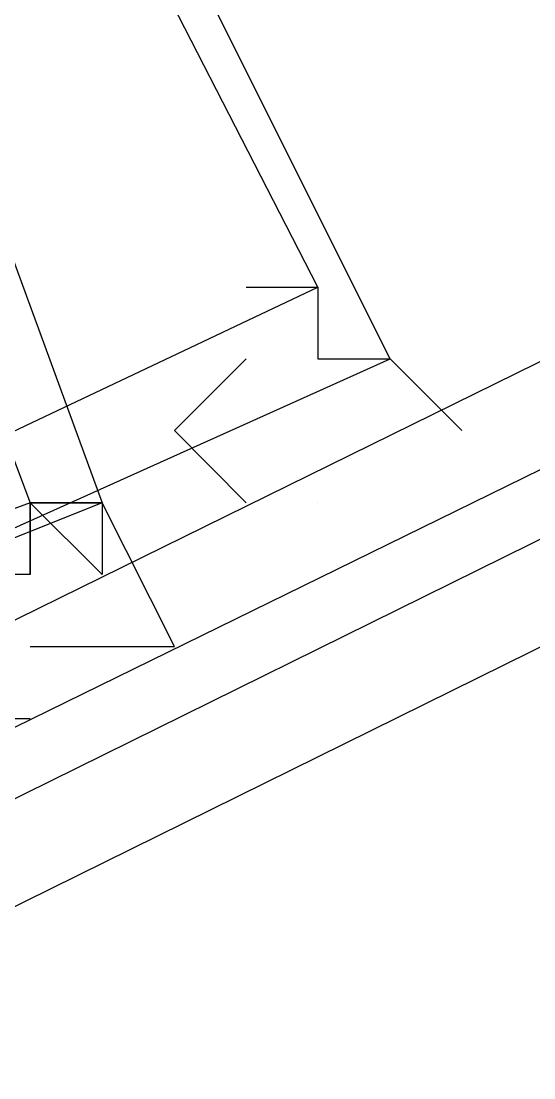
# Model space of a CAD drawing. Header units: feet. Extents: x -84 to 198, y -22 to 181.
# Drawn here: x 99.4383 to 99.5333, y 23.0978 to 23.2937 of the extents above; entities that cross this region are included whole.
import ezdxf

# ---------------------------------------------------------------- set-up
doc = ezdxf.new("R2010")
doc.units = ezdxf.units.FT
doc.layers.add('A-LINEA', color=7, linetype='CONTINUOUS')

msp = doc.modelspace()

# ---------------------------------------------------------------- linework, layer by layer
at = {"layer": 'A-LINEA'}
for p, q in [((99.4933, 23.2311), (99.4933, 23.2311)), ((99.4933, 23.2311), (99.4933, 23.2311)), ((99.4933, 23.2311), (99.4933, 23.2311)), ((99.4933, 23.2311), (99.4933, 23.2311)), ((99.4533, 23.2044), (99.4533, 23.2044)), ((99.4533, 23.2044), (99.4533, 23.2044)), ((99.4933, 23.2044), (99.4933, 23.2044)), ((99.4933, 23.2044), (99.4933, 23.2044))]:
    msp.add_line(p, q, dxfattribs=at)
for points in [[(102.9467, 24.8978), (102.9467, 24.8844), (99.4133, 23.1511), (99.4, 23.1644), (102.9467, 24.9111), (102.9467, 24.8978)], [(102.9467, 24.8978), (102.9467, 24.8844), (99.4133, 23.1511), (99.4, 23.1644), (102.9467, 24.9111), (102.9467, 24.8978)], [(102.96, 24.8711), (99.4267, 23.1244), (99.4133, 23.1378), (102.9467, 24.8844), (102.96, 24.8844), (102.96, 24.8711)], [(102.96, 24.8711), (99.4267, 23.1244), (99.4133, 23.1378), (102.9467, 24.8844), (102.96, 24.8844), (102.96, 24.8711)], [(99.24, 23.7644), (98.9867, 23.6311), (99.24, 23.1111), (99.5067, 23.2311), (99.24, 23.7644)], [(99.24, 23.7644), (98.9867, 23.6311), (99.24, 23.1111), (99.5067, 23.2311), (99.24, 23.7644)], [(98.9733, 23.6444), (99.2533, 23.7511), (99.4533, 23.2044), (99.1867, 23.0978), (98.9733, 23.6444)], [(98.9733, 23.6444), (99.2533, 23.7511), (99.4533, 23.2044), (99.1867, 23.0978), (98.9733, 23.6444)], [(98.9867, 23.6311), (99.24, 23.7378), (99.44, 23.2044), (99.1867, 23.1111), (98.9867, 23.6311)], [(98.9867, 23.6311), (99.24, 23.7378), (99.44, 23.2044), (99.1867, 23.1111), (98.9867, 23.6311)], [(99.24, 23.7378), (99, 23.6311), (99.24, 23.1244), (99.4933, 23.2444), (99.24, 23.7378)], [(99.24, 23.7378), (99, 23.6311), (99.24, 23.1244), (99.4933, 23.2444), (99.24, 23.7378)], [(99.48, 23.2444), (99.4933, 23.2444), (99.4933, 23.2311), (99.4933, 23.2311), (99.4933, 23.2311), (99.4933, 23.2311), (99.5067, 23.2311), (99.5067, 23.2311), (99.52, 23.2178), (99.52, 23.2178)], [(99.48, 23.2444), (99.4933, 23.2444), (99.4933, 23.2311), (99.4933, 23.2311), (99.4933, 23.2311), (99.4933, 23.2311), (99.5067, 23.2311), (99.5067, 23.2311), (99.52, 23.2178), (99.52, 23.2178)], [(99.48, 23.2044), (99.48, 23.2044), (99.48, 23.2044), (99.4667, 23.2178), (99.4667, 23.2178), (99.48, 23.2311), (99.48, 23.2311), (99.48, 23.2311), (99.48, 23.2311), (99.48, 23.2311), (99.48, 23.2311), (99.48, 23.2311)], [(99.48, 23.2044), (99.48, 23.2044), (99.48, 23.2044), (99.4667, 23.2178), (99.4667, 23.2178), (99.48, 23.2311), (99.48, 23.2311), (99.48, 23.2311), (99.48, 23.2311), (99.48, 23.2311), (99.48, 23.2311), (99.48, 23.2311)], [(99.48, 23.2311), (99.48, 23.2311), (99.48, 23.2311)], [(99.48, 23.2311), (99.48, 23.2311), (99.48, 23.2311)], [(99.5067, 23.2178), (99.5067, 23.2178), (99.5067, 23.2178)], [(99.5067, 23.2178), (99.5067, 23.2178), (99.5067, 23.2178)], [(99.4533, 23.1911), (99.44, 23.2044), (99.4533, 23.2044), (99.4533, 23.2044), (99.44, 23.2044), (99.44, 23.2044), (99.44, 23.2044), (99.44, 23.1911), (99.44, 23.2044), (99.44, 23.1911), (99.44, 23.1911), (99.4133, 23.1911), (99.4133, 23.1911), (99.4267, 23.1644), (99.4267, 23.1644), (99.44, 23.1644), (99.44, 23.1644)], [(99.4533, 23.1911), (99.44, 23.2044), (99.4533, 23.2044), (99.4533, 23.2044), (99.44, 23.2044), (99.44, 23.2044), (99.44, 23.2044), (99.44, 23.1911), (99.44, 23.2044), (99.44, 23.1911), (99.44, 23.1911), (99.4133, 23.1911), (99.4133, 23.1911), (99.4267, 23.1644), (99.4267, 23.1644), (99.44, 23.1644), (99.44, 23.1644)], [(99.44, 23.1778), (99.4533, 23.1778), (99.4533, 23.1778), (99.4667, 23.1778), (99.4667, 23.1778), (99.4667, 23.1778), (99.4533, 23.2044), (99.4533, 23.2044), (99.4533, 23.1911)], [(99.44, 23.1778), (99.4533, 23.1778), (99.4533, 23.1778), (99.4667, 23.1778), (99.4667, 23.1778), (99.4667, 23.1778), (99.4533, 23.2044), (99.4533, 23.2044), (99.4533, 23.1911)], [(99.4933, 23.2044), (99.4933, 23.2044), (99.4933, 23.2044)], [(99.4933, 23.2044), (99.4933, 23.2044), (99.4933, 23.2044)]]:
    msp.add_lwpolyline(points, dxfattribs=at)
msp.add_lwpolyline([(99.44, 23.1911), (99.44, 23.1911), (99.44, 23.2044), (99.44, 23.2044)], close=True, dxfattribs=at)
msp.add_lwpolyline([(99.44, 23.1911), (99.44, 23.1911), (99.44, 23.2044), (99.44, 23.2044)], close=True, dxfattribs=at)

doc.saveas('drawing.dxf')
